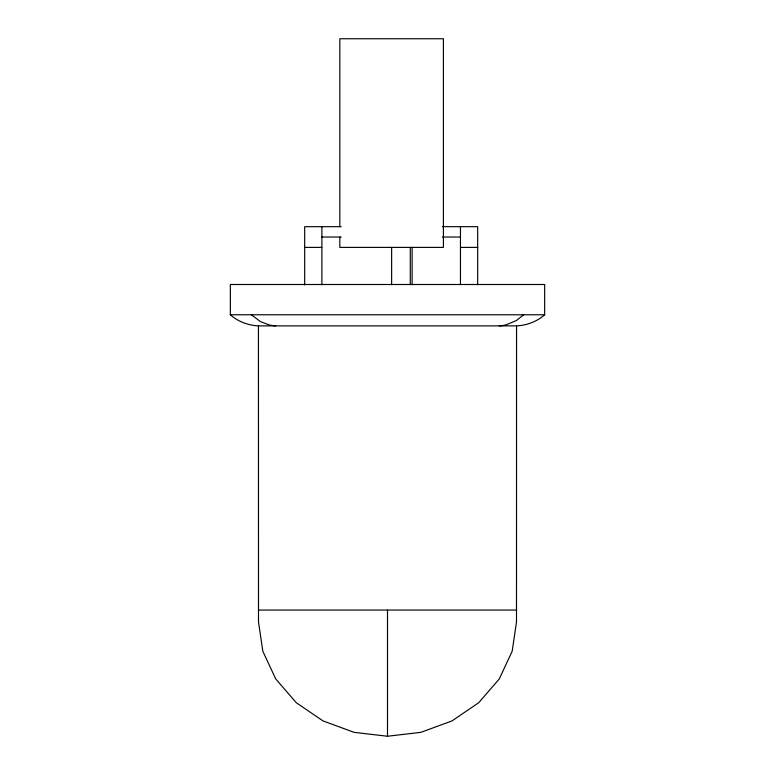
<?xml version="1.0" encoding="UTF-8"?>
<svg xmlns="http://www.w3.org/2000/svg" width="775" height="775" viewBox="0 0 775 775"><rect width="100%" height="100%" fill="white"/><g stroke="black" fill="none" stroke-linecap="round" stroke-linejoin="round"><path stroke-width="1.16" d="M339.838 226.678L339.838 38.75L443.416 38.75L443.416 247.399L339.838 247.399L339.838 237.034M516.557 325.878L516.499 622.044L512.159 651.3L499.265 678.939L478.756 702.683L452.028 720.895L420.903 732.346L387.5 736.25L354.097 732.346L322.972 720.895L296.244 702.683L275.735 678.939L262.841 651.3L258.501 622.044L258.443 325.878C248.203 325.393 238.041 321.606 230.34 314.776L230.34 284.493L544.66 284.493L544.66 314.776C536.959 321.606 526.797 325.393 516.557 325.878L258.443 325.878M523.609 314.776L516.479 320.482L506.007 324.87A48.273 41.802 -90 0 1 499.265 325.878M258.443 610.061L516.557 610.061M341.136 226.678L304.682 226.678L304.682 284.919M442.331 226.678L477.671 226.678L477.671 284.745M321.887 237.034L341.136 237.034M442.331 237.034L460.457 237.034M304.682 247.399L321.887 247.399M460.457 247.399L477.671 247.399M230.34 314.776L544.66 314.776M251.391 314.776L260.497 321.625L268.993 324.87A48.273 41.802 -90 0 0 275.735 325.878M460.457 226.678L460.457 284.725M412.116 247.399L412.116 284.725M410.266 247.399L410.266 284.725M391.627 247.399L391.627 284.725M387.5 610.061L387.5 736.25M321.887 226.678L321.887 284.725"/></g></svg>
